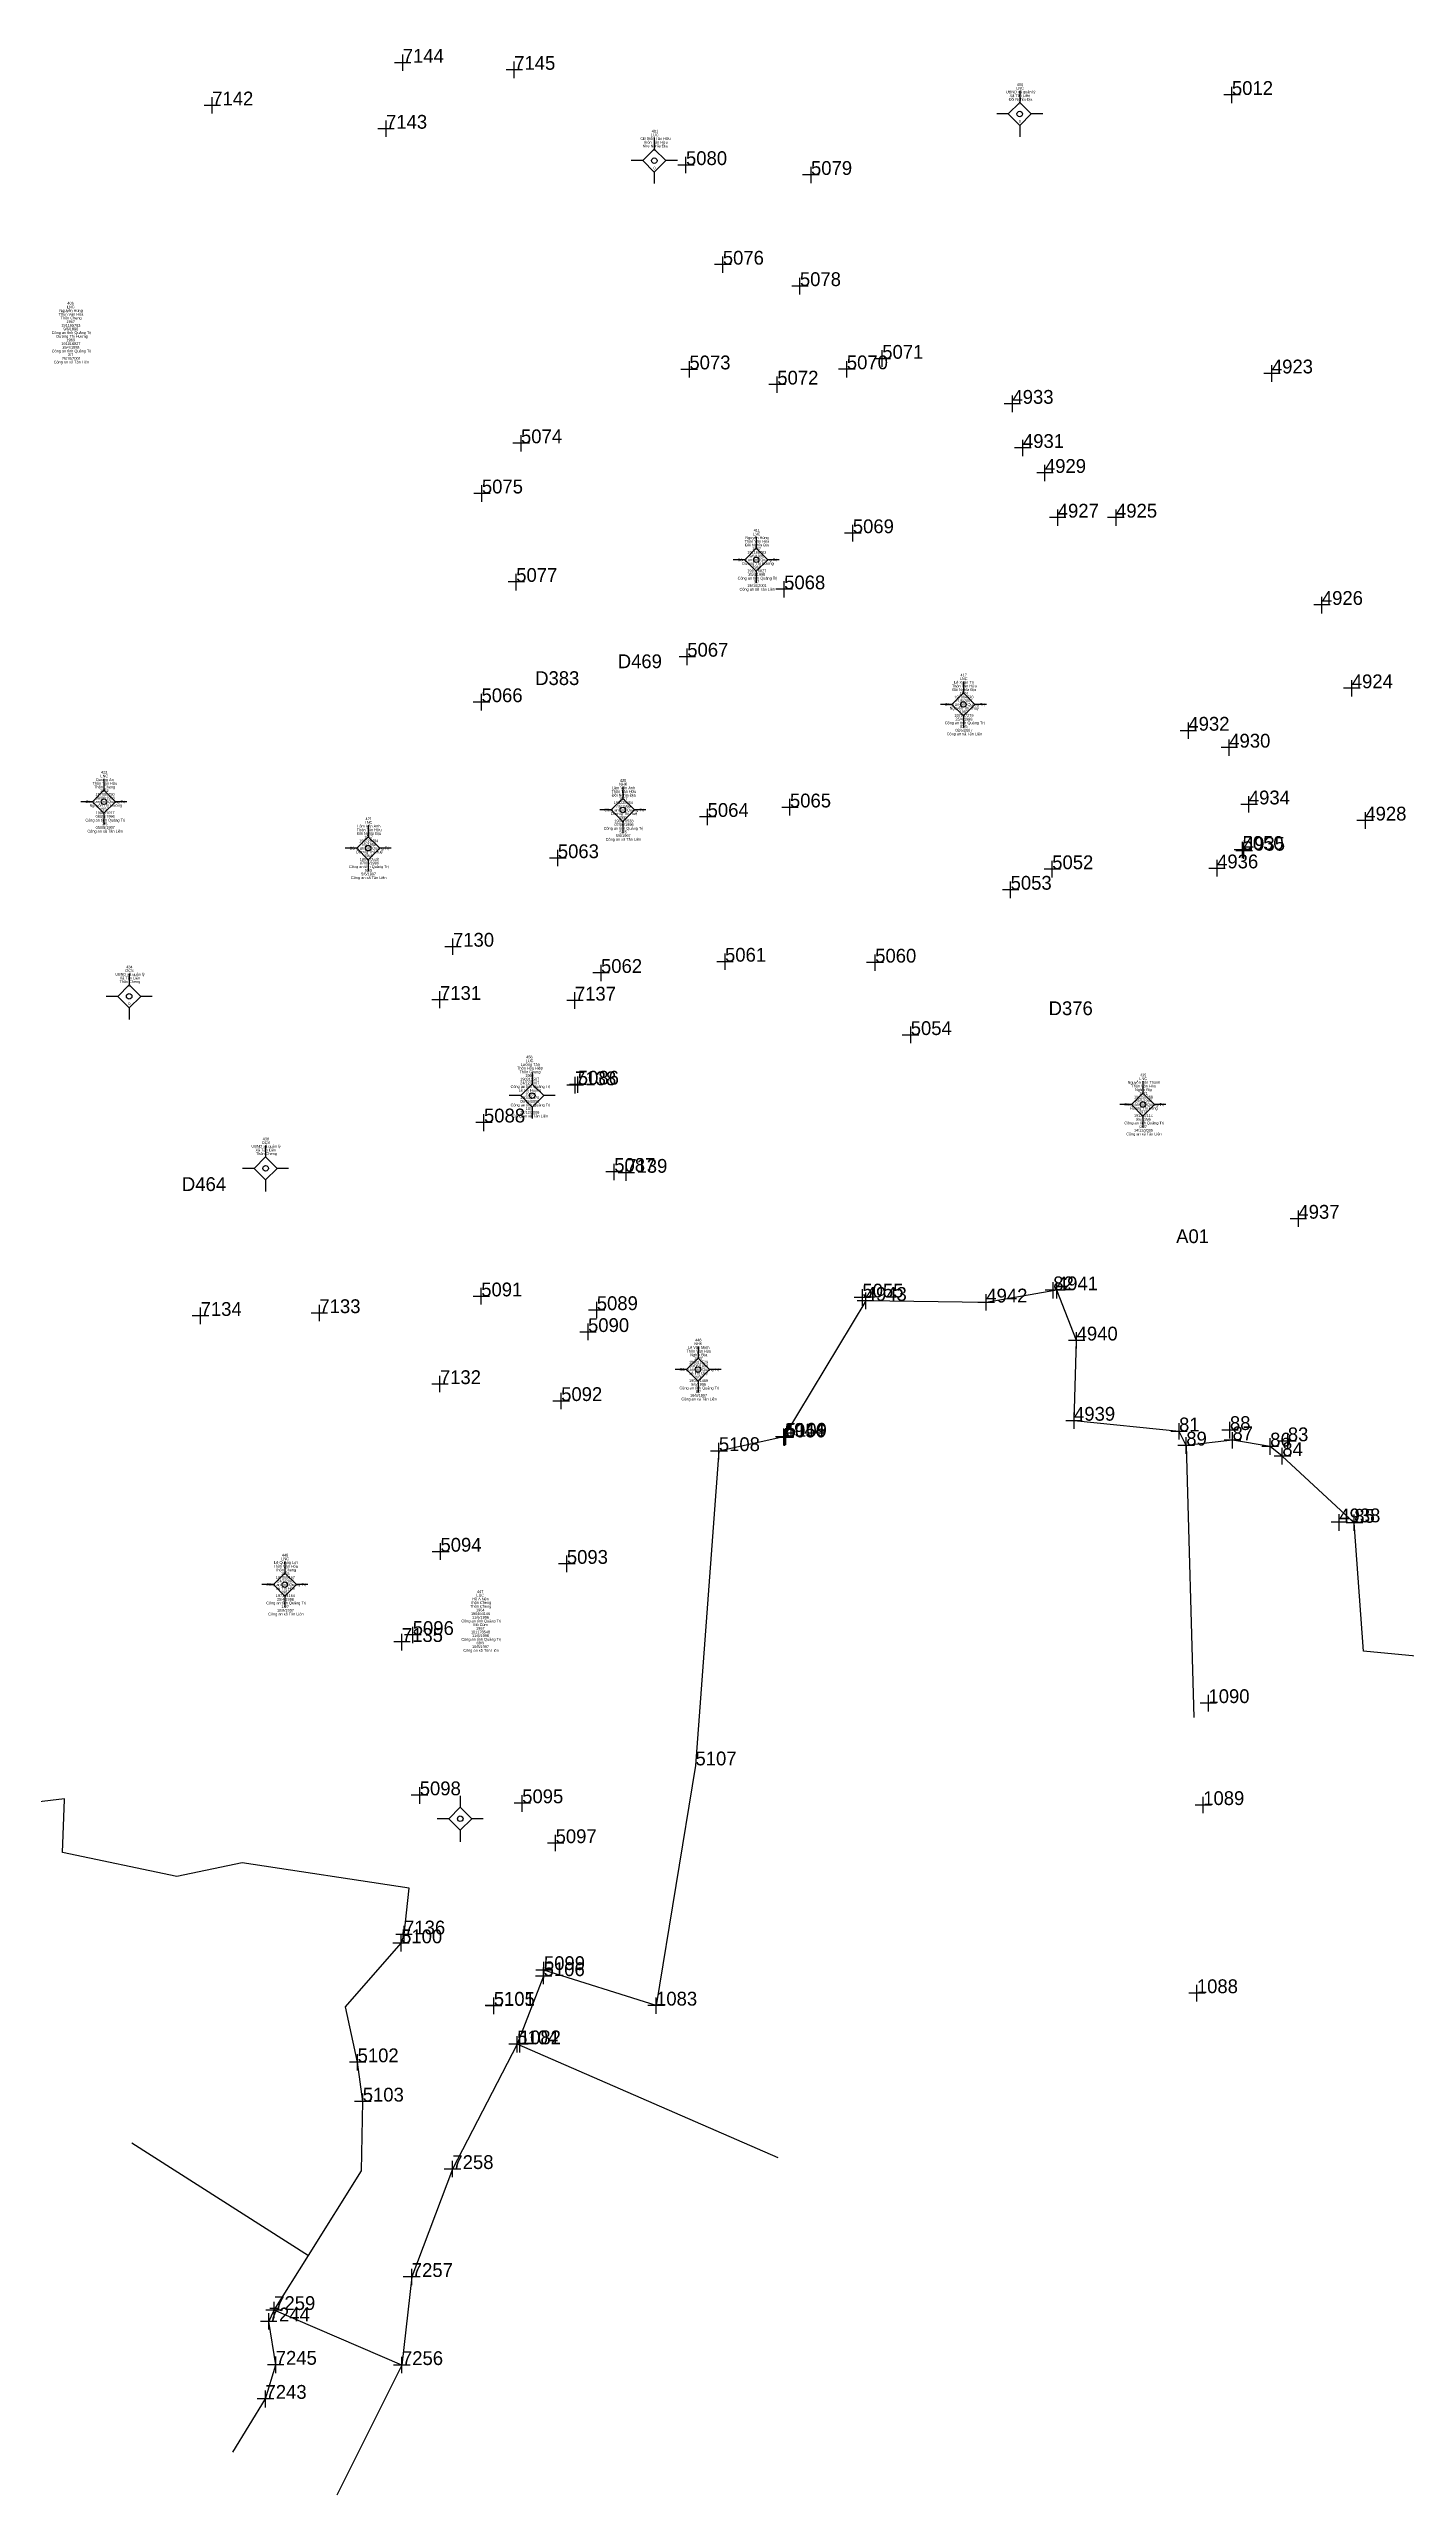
# Model space of a CAD drawing. Extents: x 548949 to 550223, y 1836732 to 1838051.
# Drawn here: x 549618.3 to 549765.7, y 1836910.2 to 1837176 of the extents above; entities that cross this region are included whole.
import ezdxf

# ---------------------------------------------------------------- set-up
doc = ezdxf.new("R2010")
doc.units = 0
for name, color, linetype in [('Level 11', 7, 'Continuous'), ('Level 15', 7, 'Continuous'), ('Level 4', 7, 'Continuous'), ('Level 41', 7, 'Continuous'), ('Level 5', 7, 'Continuous'), ('Level 52', 7, 'Continuous')]:
    doc.layers.add(name, color=color, linetype=linetype)

msp = doc.modelspace()

# ---------------------------------------------------------------- linework, layer by layer
at = {"layer": 'Level 11'}
for p, q in [((549723.77, 1837170.14), (549722.52, 1837168.89)), ((549723.77, 1837171.39), (549723.77, 1837170.14)), ((549725.02, 1837168.89), (549723.77, 1837170.14)), ((549722.52, 1837168.89), (549721.27, 1837168.89)), ((549722.52, 1837168.89), (549723.77, 1837167.64)), ((549723.77, 1837167.64), (549725.02, 1837168.89)), ((549723.77, 1837167.64), (549723.77, 1837166.39)), ((549726.27, 1837168.89), (549725.02, 1837168.89)), ((549684.08, 1837165.07), (549682.83, 1837163.82)), ((549684.08, 1837166.32), (549684.08, 1837165.07)), ((549685.33, 1837163.82), (549684.08, 1837165.07)), ((549682.83, 1837163.82), (549681.58, 1837163.82)), ((549682.83, 1837163.82), (549684.08, 1837162.57)), ((549684.08, 1837162.57), (549685.33, 1837163.82)), ((549684.08, 1837162.57), (549684.08, 1837161.32)), ((549686.58, 1837163.82), (549685.33, 1837163.82)), ((549695.15, 1837122.95), (549695.15, 1837121.7)), ((549693.9, 1837120.45), (549692.65, 1837120.45)), ((549695.15, 1837121.7), (549693.9, 1837120.45)), ((549693.9, 1837120.45), (549695.15, 1837119.2)), ((549696.4, 1837120.45), (549695.15, 1837121.7)), ((549695.15, 1837119.2), (549696.4, 1837120.45)), ((549697.65, 1837120.45), (549696.4, 1837120.45)), ((549695.15, 1837119.2), (549695.15, 1837117.95)), ((549717.65, 1837105.98), (549716.4, 1837104.73)), ((549717.65, 1837107.23), (549717.65, 1837105.98)), ((549718.9, 1837104.73), (549717.65, 1837105.98)), ((549716.4, 1837104.73), (549715.15, 1837104.73)), ((549716.4, 1837104.73), (549717.65, 1837103.48)), ((549717.65, 1837103.48), (549718.9, 1837104.73)), ((549717.65, 1837103.48), (549717.65, 1837102.23)), ((549720.15, 1837104.73), (549718.9, 1837104.73)), ((549624.3, 1837095.41), (549623.05, 1837094.16)), ((549624.3, 1837096.66), (549624.3, 1837095.41)), ((549625.55, 1837094.16), (549624.3, 1837095.41)), ((549680.66, 1837095.77), (549680.66, 1837094.52)), ((549623.05, 1837094.16), (549621.8, 1837094.16)), ((549623.05, 1837094.16), (549624.3, 1837092.91)), ((549624.3, 1837092.91), (549625.55, 1837094.16)), ((549624.3, 1837092.91), (549624.3, 1837091.66)), ((549626.8, 1837094.16), (549625.55, 1837094.16)), ((549679.41, 1837093.27), (549678.16, 1837093.27)), ((549680.66, 1837094.52), (549679.41, 1837093.27)), ((549679.41, 1837093.27), (549680.66, 1837092.02)), ((549681.91, 1837093.27), (549680.66, 1837094.52)), ((549680.66, 1837092.02), (549681.91, 1837093.27)), ((549683.16, 1837093.27), (549681.91, 1837093.27)), ((549653, 1837090.36), (549651.75, 1837089.11)), ((549653, 1837091.61), (549653, 1837090.36)), ((549654.25, 1837089.11), (549653, 1837090.36)), ((549680.66, 1837092.02), (549680.66, 1837090.77)), ((549651.75, 1837089.11), (549650.5, 1837089.11)), ((549651.75, 1837089.11), (549653, 1837087.86)), ((549653, 1837087.86), (549654.25, 1837089.11)), ((549653, 1837087.86), (549653, 1837086.61)), ((549655.5, 1837089.11), (549654.25, 1837089.11)), ((549627.04, 1837074.26), (549625.79, 1837073.01)), ((549627.04, 1837075.51), (549627.04, 1837074.26)), ((549628.29, 1837073.01), (549627.04, 1837074.26)), ((549625.79, 1837073.01), (549624.54, 1837073.01)), ((549625.79, 1837073.01), (549627.04, 1837071.76)), ((549627.04, 1837071.76), (549628.29, 1837073.01)), ((549627.04, 1837071.76), (549627.04, 1837070.51)), ((549629.54, 1837073.01), (549628.29, 1837073.01)), ((549670.82, 1837063.48), (549669.57, 1837062.23)), ((549670.82, 1837064.73), (549670.82, 1837063.48)), ((549672.07, 1837062.23), (549670.82, 1837063.48)), ((549737.15, 1837063.76), (549737.15, 1837062.51)), ((549669.57, 1837062.23), (549668.32, 1837062.23)), ((549669.57, 1837062.23), (549670.82, 1837060.98)), ((549670.82, 1837060.98), (549672.07, 1837062.23)), ((549670.82, 1837060.98), (549670.82, 1837059.73)), ((549673.32, 1837062.23), (549672.07, 1837062.23)), ((549735.9, 1837061.26), (549734.65, 1837061.26)), ((549737.15, 1837062.51), (549735.9, 1837061.26)), ((549735.9, 1837061.26), (549737.15, 1837060.01)), ((549738.4, 1837061.26), (549737.15, 1837062.51)), ((549737.15, 1837060.01), (549738.4, 1837061.26)), ((549739.65, 1837061.26), (549738.4, 1837061.26)), ((549737.15, 1837060.01), (549737.15, 1837058.76)), ((549641.86, 1837055.57), (549640.61, 1837054.32)), ((549641.86, 1837056.82), (549641.86, 1837055.57)), ((549643.11, 1837054.32), (549641.86, 1837055.57)), ((549640.61, 1837054.32), (549639.36, 1837054.32)), ((549640.61, 1837054.32), (549641.86, 1837053.07)), ((549641.86, 1837053.07), (549643.11, 1837054.32)), ((549641.86, 1837053.07), (549641.86, 1837051.82)), ((549644.36, 1837054.32), (549643.11, 1837054.32)), ((549688.83, 1837034.96), (549688.83, 1837033.71)), ((549687.58, 1837032.46), (549686.33, 1837032.46)), ((549688.83, 1837033.71), (549687.58, 1837032.46)), ((549687.58, 1837032.46), (549688.83, 1837031.21)), ((549690.08, 1837032.46), (549688.83, 1837033.71)), ((549688.83, 1837031.21), (549690.08, 1837032.46)), ((549691.33, 1837032.46), (549690.08, 1837032.46)), ((549688.83, 1837031.21), (549688.83, 1837029.96)), ((549643.95, 1837010.34), (549642.7, 1837009.09)), ((549643.95, 1837011.59), (549643.95, 1837010.34)), ((549645.2, 1837009.09), (549643.95, 1837010.34)), ((549642.7, 1837009.09), (549641.45, 1837009.09)), ((549642.7, 1837009.09), (549643.95, 1837007.84)), ((549643.95, 1837007.84), (549645.2, 1837009.09)), ((549643.95, 1837007.84), (549643.95, 1837006.59)), ((549646.45, 1837009.09), (549645.2, 1837009.09)), ((549663, 1836984.9), (549661.75, 1836983.65)), ((549663, 1836986.15), (549663, 1836984.9)), ((549664.25, 1836983.65), (549663, 1836984.9)), ((549661.75, 1836983.65), (549660.5, 1836983.65)), ((549661.75, 1836983.65), (549663, 1836982.4)), ((549663, 1836982.4), (549664.25, 1836983.65)), ((549663, 1836982.4), (549663, 1836981.15)), ((549665.5, 1836983.65), (549664.25, 1836983.65))]:
    msp.add_line(p, q, dxfattribs=at)
for centre in [(549723.77, 1837168.89), (549684.08, 1837163.82), (549695.15, 1837120.45), (549717.65, 1837104.73), (549624.3, 1837094.16), (549680.66, 1837093.27), (549653, 1837089.11), (549627.04, 1837073.01), (549670.82, 1837062.23), (549737.15, 1837061.26), (549641.86, 1837054.32), (549688.83, 1837032.46), (549643.95, 1837009.09), (549663, 1836983.65)]:
    msp.add_circle(centre, 0.3, dxfattribs=at)
at = {"layer": 'Level 4'}
for p, q in [((549656.76, 1837173.57), (549656.76, 1837175.35)), ((549657.65, 1837174.46), (549655.87, 1837174.46)), ((549669.75, 1837173.69), (549667.97, 1837173.69)), ((549668.86, 1837172.8), (549668.86, 1837174.58)), ((549636.95, 1837169.82), (549635.17, 1837169.82)), ((549636.06, 1837168.93), (549636.06, 1837170.71)), ((549747.72, 1837170.96), (549745.93, 1837170.96)), ((549746.82, 1837170.07), (549746.82, 1837171.85)), ((549655.83, 1837167.29), (549654.05, 1837167.29)), ((549654.94, 1837166.4), (549654.94, 1837168.18)), ((549688.41, 1837163.34), (549686.63, 1837163.34)), ((549687.52, 1837162.45), (549687.52, 1837164.23)), ((549701.99, 1837162.27), (549700.18, 1837162.27)), ((549701.1, 1837161.38), (549701.1, 1837163.16)), ((549692.41, 1837152.52), (549690.63, 1837152.52)), ((549691.52, 1837151.63), (549691.52, 1837153.41)), ((549700.78, 1837150.19), (549699, 1837150.19)), ((549699.89, 1837149.26), (549699.89, 1837151.08)), ((549708.84, 1837141.4), (549708.84, 1837143.22)), ((549688.78, 1837141.14), (549686.96, 1837141.14)), ((549687.89, 1837140.25), (549687.89, 1837142.03)), ((549705.88, 1837141.15), (549704.1, 1837141.15)), ((549704.99, 1837140.26), (549704.99, 1837142.04)), ((549709.73, 1837142.29), (549707.95, 1837142.29)), ((549752.05, 1837140.7), (549750.27, 1837140.7)), ((549751.16, 1837139.78), (549751.16, 1837141.59)), ((549698.33, 1837139.49), (549696.52, 1837139.49)), ((549697.44, 1837138.6), (549697.44, 1837140.38)), ((549722.98, 1837136.48), (549722.98, 1837138.29)), ((549723.87, 1837137.4), (549722.09, 1837137.4)), ((549670.52, 1837133.11), (549668.71, 1837133.11)), ((549669.6, 1837132.22), (549669.6, 1837134)), ((549725.01, 1837132.6), (549723.2, 1837132.6)), ((549724.12, 1837131.71), (549724.12, 1837133.49)), ((549727.4, 1837129.89), (549725.61, 1837129.89)), ((549726.51, 1837129), (549726.51, 1837130.78)), ((549666.24, 1837127.66), (549664.46, 1837127.66)), ((549665.35, 1837126.74), (549665.35, 1837128.55)), ((549728.79, 1837125.03), (549727.01, 1837125.03)), ((549727.9, 1837124.14), (549727.9, 1837125.92)), ((549735.12, 1837125.03), (549733.3, 1837125.03)), ((549734.23, 1837124.14), (549734.23, 1837125.92)), ((549706.53, 1837123.34), (549704.75, 1837123.34)), ((549705.64, 1837122.45), (549705.64, 1837124.23)), ((549669.97, 1837118.05), (549668.19, 1837118.05)), ((549669.08, 1837117.12), (549669.08, 1837118.94)), ((549699.1, 1837117.24), (549697.29, 1837117.24)), ((549698.18, 1837116.35), (549698.18, 1837118.13)), ((549757.48, 1837115.55), (549755.7, 1837115.55)), ((549756.59, 1837114.62), (549756.59, 1837116.44)), ((549688.55, 1837109.92), (549686.77, 1837109.92)), ((549687.66, 1837109), (549687.66, 1837110.81)), ((549760.73, 1837106.49), (549758.95, 1837106.49)), ((549759.84, 1837105.6), (549759.84, 1837107.38)), ((549666.2, 1837104.98), (549664.42, 1837104.98)), ((549665.31, 1837104.09), (549665.31, 1837105.87)), ((549742.98, 1837101.88), (549741.2, 1837101.88)), ((549742.09, 1837100.99), (549742.09, 1837102.77)), ((549746.53, 1837099.15), (549746.53, 1837100.93)), ((549747.42, 1837100.04), (549745.64, 1837100.04)), ((549689.87, 1837091.62), (549689.87, 1837093.4)), ((549699.7, 1837093.54), (549697.92, 1837093.54)), ((549698.81, 1837092.65), (549698.81, 1837094.47)), ((549749.58, 1837093.87), (549747.77, 1837093.87)), ((549748.66, 1837092.98), (549748.66, 1837094.77)), ((549761.31, 1837091.23), (549761.31, 1837093.02)), ((549690.76, 1837092.51), (549688.98, 1837092.51)), ((549762.2, 1837092.12), (549760.38, 1837092.12)), ((549674.49, 1837088.03), (549672.71, 1837088.03)), ((549673.6, 1837087.14), (549673.6, 1837088.92)), ((549727.3, 1837085.94), (549727.3, 1837087.72)), ((549745.21, 1837086.03), (549745.21, 1837087.84)), ((549748.86, 1837088.93), (549747.08, 1837088.93)), ((549749.04, 1837088.84), (549747.23, 1837088.84)), ((549747.97, 1837088.04), (549747.97, 1837089.82)), ((549748.12, 1837087.95), (549748.12, 1837089.73)), ((549722.78, 1837083.68), (549722.78, 1837085.49)), ((549728.19, 1837086.83), (549726.41, 1837086.83)), ((549746.1, 1837086.92), (549744.32, 1837086.92)), ((549723.68, 1837084.6), (549721.89, 1837084.6)), ((549663.1, 1837078.41), (549661.32, 1837078.41)), ((549662.21, 1837077.52), (549662.21, 1837079.3)), ((549692.65, 1837076.78), (549690.86, 1837076.78)), ((549691.76, 1837075.89), (549691.76, 1837077.67)), ((549708.07, 1837075.79), (549708.07, 1837077.57)), ((549679.18, 1837075.56), (549677.4, 1837075.56)), ((549678.29, 1837074.67), (549678.29, 1837076.45)), ((549708.96, 1837076.68), (549707.14, 1837076.68)), ((549661.69, 1837072.63), (549659.91, 1837072.63)), ((549660.8, 1837071.74), (549660.8, 1837073.56)), ((549676.34, 1837072.55), (549674.56, 1837072.55)), ((549675.45, 1837071.66), (549675.45, 1837073.48)), ((549712.82, 1837068.81), (549711, 1837068.81)), ((549711.93, 1837067.92), (549711.93, 1837069.74)), ((549676.66, 1837063.42), (549674.88, 1837063.42)), ((549675.48, 1837062.46), (549675.48, 1837064.28)), ((549675.77, 1837062.53), (549675.77, 1837064.31)), ((549676.37, 1837063.35), (549674.59, 1837063.35)), ((549666.47, 1837059.31), (549664.69, 1837059.31)), ((549665.58, 1837058.38), (549665.58, 1837060.2)), ((549680.62, 1837053.94), (549678.8, 1837053.94)), ((549679.73, 1837053.05), (549679.73, 1837054.83)), ((549681.92, 1837053.84), (549680.14, 1837053.84)), ((549681.03, 1837052.95), (549681.03, 1837054.73)), ((549754.93, 1837048.85), (549753.15, 1837048.85)), ((549754.04, 1837047.96), (549754.04, 1837049.74)), ((549647.7, 1837037.7), (549647.7, 1837039.49)), ((549666.17, 1837040.41), (549664.39, 1837040.41)), ((549665.28, 1837039.52), (549665.28, 1837041.34)), ((549677.83, 1837038.03), (549677.83, 1837039.81)), ((549707.57, 1837040.29), (549705.79, 1837040.29)), ((549707.93, 1837039.92), (549706.12, 1837039.92)), ((549706.68, 1837039.4), (549706.68, 1837041.18)), ((549707.04, 1837039.03), (549707.04, 1837040.84)), ((549721.03, 1837039.75), (549719.22, 1837039.75)), ((549720.14, 1837038.86), (549720.14, 1837040.64)), ((549728.3, 1837041.08), (549726.52, 1837041.08)), ((549728.7, 1837041.07), (549726.88, 1837041.07)), ((549727.41, 1837040.19), (549727.41, 1837041.97)), ((549727.81, 1837040.18), (549727.81, 1837042)), ((549635.69, 1837038.29), (549633.88, 1837038.29)), ((549634.8, 1837037.4), (549634.8, 1837039.22)), ((549648.59, 1837038.59), (549646.81, 1837038.59)), ((549676.88, 1837035.65), (549676.88, 1837037.47)), ((549678.72, 1837038.92), (549676.94, 1837038.92)), ((549677.77, 1837036.54), (549675.99, 1837036.54)), ((549730.84, 1837035.62), (549729.06, 1837035.62)), ((549729.95, 1837034.73), (549729.95, 1837036.51)), ((549660.79, 1837029.99), (549660.79, 1837031.77)), ((549661.68, 1837030.88), (549659.9, 1837030.88)), ((549674.85, 1837029.04), (549673.07, 1837029.04)), ((549673.96, 1837028.15), (549673.96, 1837029.93)), ((549730.56, 1837026.9), (549728.78, 1837026.9)), ((549729.67, 1837026.01), (549729.67, 1837027.79)), ((549741.08, 1837024.85), (549741.08, 1837026.63)), ((549746.6, 1837024.96), (549746.6, 1837026.78)), ((549692.02, 1837023.6), (549690.2, 1837023.6)), ((549691.09, 1837022.68), (549691.09, 1837024.49)), ((549699.04, 1837025.15), (549697.26, 1837025.15)), ((549699.18, 1837025.09), (549697.36, 1837025.09)), ((549699.25, 1837025.16), (549697.44, 1837025.16)), ((549698.15, 1837024.22), (549698.15, 1837026.04)), ((549698.25, 1837024.16), (549698.25, 1837025.98)), ((549698.36, 1837024.27), (549698.36, 1837026.08)), ((549741.97, 1837025.74), (549740.19, 1837025.74)), ((549742.75, 1837024.21), (549740.94, 1837024.21)), ((549741.86, 1837023.32), (549741.86, 1837025.1)), ((549747.49, 1837025.89), (549745.71, 1837025.89)), ((549747.77, 1837024.78), (549745.99, 1837024.78)), ((549746.88, 1837023.89), (549746.88, 1837025.67)), ((549751.86, 1837024.1), (549750.08, 1837024.1)), ((549750.97, 1837023.18), (549750.97, 1837024.99)), ((549753.78, 1837024.67), (549751.96, 1837024.67)), ((549752.29, 1837022.14), (549752.29, 1837023.95)), ((549752.89, 1837023.78), (549752.89, 1837025.56)), ((549753.22, 1837023.06), (549751.4, 1837023.06)), ((549759.37, 1837015.86), (549757.59, 1837015.86)), ((549758.48, 1837014.94), (549758.48, 1837016.75)), ((549761.04, 1837015.81), (549759.22, 1837015.81)), ((549760.11, 1837014.92), (549760.11, 1837016.7)), ((549660.85, 1837011.78), (549660.85, 1837013.6)), ((549661.78, 1837012.67), (549659.96, 1837012.67)), ((549675.47, 1837011.35), (549673.66, 1837011.35)), ((549674.58, 1837010.46), (549674.58, 1837012.24)), ((549657.55, 1837002.86), (549655.77, 1837002.86)), ((549656.66, 1837001.94), (549656.66, 1837003.75)), ((549658.76, 1837003.62), (549656.95, 1837003.62)), ((549657.84, 1837002.73), (549657.84, 1837004.51)), ((549744.27, 1836995.3), (549744.27, 1836997.11)), ((549745.16, 1836996.22), (549743.38, 1836996.22)), ((549658.6, 1836985.28), (549658.6, 1836987.09)), ((549659.49, 1836986.2), (549657.68, 1836986.2)), ((549670.62, 1836985.34), (549668.84, 1836985.34)), ((549669.73, 1836984.41), (549669.73, 1836986.23)), ((549744.59, 1836985.14), (549742.81, 1836985.14)), ((549743.7, 1836984.25), (549743.7, 1836986.03)), ((549673.36, 1836980.11), (549673.36, 1836981.89)), ((549674.25, 1836981), (549672.47, 1836981)), ((549657.79, 1836971.08), (549656.01, 1836971.08)), ((549656.58, 1836969.23), (549656.58, 1836971.01)), ((549656.9, 1836970.19), (549656.9, 1836972)), ((549657.47, 1836970.12), (549655.69, 1836970.12)), ((549672.09, 1836966.32), (549672.09, 1836968.1)), ((549672.95, 1836966.55), (549671.17, 1836966.55)), ((549672.98, 1836967.21), (549671.2, 1836967.21)), ((549672.06, 1836965.66), (549672.06, 1836967.48)), ((549743.01, 1836963.78), (549743.01, 1836965.59)), ((549667.53, 1836963.34), (549665.72, 1836963.34)), ((549667.53, 1836963.32), (549665.75, 1836963.32)), ((549666.64, 1836962.45), (549666.64, 1836964.23)), ((549666.64, 1836962.43), (549666.64, 1836964.21)), ((549685.2, 1836963.35), (549683.38, 1836963.35)), ((549684.27, 1836962.46), (549684.27, 1836964.24)), ((549743.9, 1836964.7), (549742.12, 1836964.7)), ((549669.18, 1836958.25), (549669.18, 1836960.03)), ((549669.47, 1836958.25), (549669.47, 1836960.06)), ((549652.74, 1836957.19), (549650.96, 1836957.19)), ((549651.85, 1836956.3), (549651.85, 1836958.08)), ((549670.07, 1836959.14), (549668.29, 1836959.14)), ((549670.36, 1836959.14), (549668.58, 1836959.14)), ((549653.34, 1836952.92), (549651.52, 1836952.92)), ((549652.41, 1836952.03), (549652.41, 1836953.81)), ((549662.15, 1836944.7), (549662.15, 1836946.48)), ((549663.08, 1836945.59), (549661.26, 1836945.59)), ((549658.63, 1836933.86), (549656.81, 1836933.86)), ((549657.74, 1836932.97), (549657.74, 1836934.75)), ((549642.79, 1836929.38), (549642.79, 1836931.16)), ((549643.09, 1836929.03), (549641.31, 1836929.03)), ((549643.68, 1836930.27), (549641.9, 1836930.27)), ((549642.2, 1836928.14), (549642.2, 1836929.92)), ((549642.96, 1836923.4), (549642.96, 1836925.21)), ((549643.85, 1836924.32), (549642.07, 1836924.32)), ((549657.56, 1836924.29), (549655.74, 1836924.29)), ((549656.67, 1836923.4), (549656.67, 1836925.18)), ((549642.74, 1836920.62), (549640.96, 1836920.62)), ((549641.85, 1836919.69), (549641.85, 1836921.51))]:
    msp.add_line(p, q, dxfattribs=at)
at = {"layer": 'Level 41'}
for p, q in [((549741.86, 1837024.21), (549742.68, 1836994.66)), ((549697.53, 1836946.8), (549669.18, 1836959.14)), ((549627.33, 1836948.44), (549646.51, 1836936.2)), ((549656.67, 1836924.29), (549649.58, 1836910.16))]:
    msp.add_line(p, q, dxfattribs=at)
msp.add_lwpolyline([(549638.31, 1836914.82), (549641.85, 1836920.62), (549642.96, 1836924.32), (549642.2, 1836929.03), (549642.79, 1836930.27)], dxfattribs=at)
at = {"layer": 'Level 52'}
for p, q in [((549619.8, 1836979.98), (549620.03, 1836985.75)), ((549620.03, 1836985.75), (549620.03, 1836985.81)), ((549632.21, 1836977.39), (549619.8, 1836979.98)), ((549639.32, 1836978.87), (549632.21, 1836977.39)), ((549657.47, 1836976.12), (549639.32, 1836978.87)), ((549642.79, 1836930.27), (549646.51, 1836936.2)), ((549656.67, 1836924.29), (549642.79, 1836930.27))]:
    msp.add_line(p, q, dxfattribs=at)
for points in [[(549707.04, 1837039.92), (549698.15, 1837025.15), (549691.09, 1837023.6), (549688.55, 1836989.45), (549684.27, 1836963.35), (549672.09, 1836967.21)], [(549741.86, 1837024.21), (549741.08, 1837025.74), (549729.67, 1837026.9), (549729.95, 1837035.62), (549727.81, 1837041.07), (549720.14, 1837039.75), (549707.04, 1837039.92)], [(549752.29, 1837023.06), (549750.97, 1837024.1), (549746.88, 1837024.78), (549741.86, 1837024.21)], [(549809.59, 1837011.05), (549810.89, 1836997.11), (549761.11, 1837001.85), (549760.11, 1837015.81), (549752.29, 1837023.06)], [(549620.03, 1836985.81), (549610.57, 1836984.68), (549581.01, 1836993.16), (549573.84, 1836998.87), (549576.2, 1837004.13), (549574.97, 1837011.09), (549568.33, 1837014.96)], [(549656.58, 1836970.12), (549656.9, 1836971.08), (549657.47, 1836976.12)], [(549651.85, 1836957.19), (549650.54, 1836963.23), (549656.58, 1836970.12)], [(549672.09, 1836967.21), (549672.06, 1836966.55), (549669.18, 1836959.14)], [(549646.51, 1836936.2), (549652.27, 1836945.4), (549652.41, 1836952.92), (549651.85, 1836957.19)], [(549669.18, 1836959.14), (549662.15, 1836945.59), (549657.74, 1836933.86), (549656.67, 1836924.29)]]:
    msp.add_lwpolyline(points, dxfattribs=at)

# ---------------------------------------------------------------- texts
at = {"layer": 'Level 15'}
for s, p in [(' UBND xã quản lý ', (549722.17, 1837171.14)), ('Đồi Nghĩa Địa', (549722.57, 1837170.34)), ('Xã Tân Liên ', (549722.67, 1837170.74)), ('LNC', (549723.39, 1837171.54)), ('400', (549723.45, 1837171.94)), ('0', (549723.67, 1837169.94)), ('401', (549683.79, 1837166.87)), ('0', (549723.67, 1837167.94)), ('CĐ thôn Tân Hữu', (549682.57, 1837166.07)), ('Thôn Tân Hữu', (549682.84, 1837165.67)), ('Khe Nghĩa Địa', (549682.82, 1837165.27)), ('LUC', (549683.7, 1837166.47)), ('0', (549683.98, 1837164.87)), ('0', (549683.98, 1837162.87)), ('406', (549620.33, 1837148.18)), ('Thôn Vân Hòa', (549619.39, 1837146.98)), ('Nguyễn Hùng', (549619.47, 1837147.38)), ('Thôn Cheng', (549619.59, 1837146.58)), ('191165783', (549619.67, 1837145.78)), ('1967', (549620.23, 1837146.18)), ('LNC', (549620.27, 1837147.78)), ('Công an tỉnh Quảng Trị', (549618.63, 1837144.98)), ('Công an tỉnh Quảng Trị', (549618.63, 1837142.98)), ('Dương Thị Hương', (549619.13, 1837144.58)), ('191016827', (549619.67, 1837143.78)), ('25/4/1998', (549619.79, 1837143.38)), ('9/6/1996', (549619.9, 1837145.38)), ('1969', (549620.23, 1837144.18)), ('Công an xã Tân Liên', (549618.84, 1837141.78)), ('26/10/2001', (549619.71, 1837142.18)), ('3/7', (549620.39, 1837142.58)), ('Thôn Vân Hòa', (549693.89, 1837122.3)), ('Đồi Nghĩa Địa', (549693.95, 1837121.9)), ('Nguyễn Hùng', (549693.97, 1837122.7)), ('LNC', (549694.77, 1837123.1)), ('411', (549694.86, 1837123.5)), ('Công an tỉnh Quảng Trị', (549693.13, 1837120.3)), ('Dương Thị Hương', (549693.63, 1837119.9)), ('191165783', (549694.17, 1837121.1)), ('191016827', (549694.17, 1837119.1)), ('9/6/1996', (549694.4, 1837120.7)), ('1967', (549694.73, 1837121.5)), ('1969', (549694.73, 1837119.5)), ('Công an tỉnh Quảng Trị', (549693.13, 1837118.3)), ('Công an xã Tân Liên', (549693.34, 1837117.1)), ('26/10/2001', (549694.21, 1837117.5)), ('25/4/1998', (549694.29, 1837118.7)), ('3/7', (549694.89, 1837117.9)), ('Thôn Tân Hữu', (549716.41, 1837106.58)), ('Đồi Nghĩa Địa', (549716.45, 1837106.18)), ('Lê Xuân Tri', (549716.65, 1837106.98)), ('1974', (549717.23, 1837105.78)), ('LNC', (549717.27, 1837107.38)), ('417', (549717.33, 1837107.78)), ('Công an tỉnh Quảng Trị', (549715.63, 1837104.58)), ('Nguyễn Thị Thủy', (549716.16, 1837104.18)), ('197004530', (549716.67, 1837105.38)), ('197097279', (549716.67, 1837103.38)), ('21/6/2007', (549716.79, 1837104.98)), ('25/4/1998', (549716.79, 1837102.98)), ('1983', (549717.23, 1837103.78)), ('Công an tỉnh Quảng Trị', (549715.63, 1837102.58)), ('Công an xã Tân Liên', (549715.84, 1837101.38)), ('08/5/2007', (549716.79, 1837101.78)), ('83/6', (549717.29, 1837102.18)), ('Thôn Tân Hữu', (549623.06, 1837096.01)), ('Thôn Cheng', (549623.24, 1837095.61)), ('Dương An', (549623.44, 1837096.41)), ('1952', (549623.88, 1837095.21)), ('LNC', (549623.92, 1837096.81)), ('422', (549623.98, 1837097.21)), ('Thôn Tân Hữu', (549679.42, 1837095.12)), ('Lâm Văn Anh', (549679.48, 1837095.52)), ('NHK', (549680.25, 1837095.92)), ('420', (549680.34, 1837096.32)), (' Công an tỉnh Quảng Trị ', (549622.17, 1837094.01)), (' Nguyễn Thị Hường', (549622.62, 1837093.61)), (' 197090750', (549623.27, 1837094.81)), (' 08/06/1996', (549623.28, 1837094.41)), (' 190411017', (549623.27, 1837092.81)), (' 08/06/1996', (549623.28, 1837092.41)), ('1952', (549623.88, 1837093.21)), ('Công an tỉnh Quảng Trị', (549678.64, 1837093.12)), ('Dương Thị Huệ', (549679.35, 1837092.72)), ('Đồi Nghĩa Địa', (549679.46, 1837094.72)), ('190228484', (549679.68, 1837093.92)), ('7/6/1998', (549679.9, 1837093.52)), ('1957', (549680.24, 1837094.32)), (' Công an tỉnh Quảng Trị ', (549622.17, 1837092.01)), (' Công an xã Tân Liên ', (549622.39, 1837090.81)), (' 05/06/1997', (549623.28, 1837091.21)), (' 3/5', (549623.98, 1837091.61)), ('Thôn Tân Hữu', (549651.76, 1837090.96)), ('Đồi Nghĩa Địa', (549651.8, 1837090.56)), ('Lâm Văn Anh', (549651.82, 1837091.36)), ('190228484', (549652.02, 1837089.76)), ('1957', (549652.58, 1837090.16)), ('LNC', (549652.62, 1837091.76)), ('421', (549652.71, 1837092.16)), ('Công an tỉnh Quảng Trị ', (549678.58, 1837091.12)), ('Công an xã Tân Liên ', (549678.8, 1837089.92)), (' 190470538', (549679.63, 1837091.92)), (' 07/06/1996', (549679.64, 1837091.52)), ('5/6/1997', (549679.9, 1837090.32)), ('1958', (549680.24, 1837092.32)), ('52/5', (549680.29, 1837090.72)), ('Công an tỉnh Quảng Trị', (549650.98, 1837088.96)), ('Dương Thị Huệ', (549651.69, 1837088.56)), (' 190470538', (549651.97, 1837087.76)), (' 07/06/1996', (549651.98, 1837087.36)), ('7/6/1998', (549652.24, 1837089.36)), ('1958', (549652.58, 1837088.16)), ('Công an tỉnh Quảng Trị ', (549650.92, 1837086.96)), ('Công an xã Tân Liên ', (549651.14, 1837085.76)), ('5/6/1997', (549652.24, 1837086.16)), ('52/5', (549652.63, 1837086.56)), ('UBND xã quản lý', (549625.54, 1837075.26)), ('Thôn Cheng', (549625.98, 1837074.46)), (' Xã Tân Liên ', (549625.89, 1837074.86)), ('DCS', (549626.64, 1837075.66)), ('434', (549626.72, 1837076.06)), ('0', (549626.94, 1837074.06)), ('0', (549626.94, 1837072.06)), ('LUC', (549670.11, 1837065.86)), ('456', (549670.17, 1837066.26)), ('Thôn Hòa Hiệp', (549669.18, 1837065.06)), ('Thôn Cheng', (549669.43, 1837064.66)), ('24/12/2007', (549669.51, 1837063.46)), ('190311507', (549669.51, 1837063.86)), ('Lương Tân', (549669.57, 1837065.46)), ('1960', (549670.07, 1837064.26)), ('Nguyễn Tấn Thanh', (549735.49, 1837063.51)), ('Thôn Vân Hòa', (549735.89, 1837063.11)), ('LNC', (549736.77, 1837063.91)), ('435', (549736.83, 1837064.31)), ('Công an tỉnh Quảng Trị', (549668.47, 1837063.06)), ('Công an tỉnh Quảng Trị', (549668.47, 1837061.06)), ('Lê Thị Huyền', (549669.33, 1837062.66)), ('190311470', (549669.51, 1837061.86)), ('08/06/1996', (549669.52, 1837061.46)), ('1963', (549670.07, 1837062.26)), ('10/4', (549670.12, 1837060.66)), ('Công an tỉnh Quảng Trị', (549735.13, 1837061.11)), ('Hoàng Thị Bông', (549735.75, 1837060.71)), ('191292068', (549736.17, 1837061.91)), ('29/5/1994', (549736.29, 1837061.51)), ('Nghĩa Địa', (549736.3, 1837062.71)), ('1971', (549736.75, 1837062.31)), ('Công an xã Tân Liên', (549668.68, 1837059.86)), ('22/12/2006', (549669.52, 1837060.26)), ('Công an tỉnh Quảng Trị', (549735.13, 1837059.11)), ('Công an xã Tân Liên', (549735.34, 1837057.91)), ('191292114', (549736.17, 1837059.91)), ('14/12/2005', (549736.17, 1837058.31)), ('9/6/1996', (549736.4, 1837059.51)), ('1974', (549736.73, 1837060.31)), ('04/7', (549736.78, 1837058.71)), ('UBND xã quản lý ', (549640.32, 1837056.57)), ('Xã Tân Liên ', (549640.76, 1837056.17)), ('Thôn Cheng', (549640.8, 1837055.77)), ('DCS', (549641.46, 1837056.97)), ('439', (549641.54, 1837057.37)), ('Thôn Vân Hòa', (549687.57, 1837034.31)), ('Lê Văn Minh', (549687.74, 1837034.71)), ('Nghĩa Địa', (549687.98, 1837033.91)), ('NHK', (549688.42, 1837035.11)), ('446', (549688.51, 1837035.51)), ('Công an tỉnh Quảng Trị', (549686.81, 1837032.31)), ('190311529', (549687.85, 1837033.11)), ('10/06/1996', (549687.86, 1837032.71)), ('Lê Thị Quy', (549687.87, 1837031.91)), ('1937', (549688.41, 1837033.51)), ('1936', (549688.41, 1837031.51)), ('Công an tỉnh Quảng Trị', (549686.81, 1837030.31)), ('Công an xã Tân Liên', (549687.02, 1837029.11)), ('190311469', (549687.85, 1837031.11)), ('16/8/1997', (549687.97, 1837029.51)), ('9/6/1996', (549688.08, 1837030.71)), ('8/7', (549688.57, 1837029.91)), ('Thôn Vân Hòa', (549642.69, 1837010.94)), ('Lê Quang Lợi', (549642.79, 1837011.34)), ('Thôn Cheng', (549642.89, 1837010.54)), ('1965', (549643.53, 1837010.14)), ('LNC', (549643.57, 1837011.74)), ('448', (549643.63, 1837012.14)), ('Công an tỉnh Quảng Trị', (549641.93, 1837008.94)), ('197089167', (549642.97, 1837009.74)), ('197104164', (549642.97, 1837007.74)), ('Lê Thị Hóa', (549643, 1837008.54)), ('25/4/1998', (549643.09, 1837007.34)), ('24/7/2001', (549643.11, 1837009.34)), ('1967', (549643.53, 1837008.14)), ('Hồ A Nên', (549664.3, 1837007.39)), ('LUC', (549664.76, 1837007.79)), ('447', (549664.82, 1837008.19)), ('Công an tỉnh Quảng Trị', (549641.93, 1837006.94)), ('Công an xã Tân Liên', (549642.14, 1837005.74)), ('10/8/1997', (549643.09, 1837006.14)), ('14/7', (549643.58, 1837006.54)), ('Công an tỉnh Quảng Trị', (549663.12, 1837004.99)), ('Thôn Cheng', (549664.08, 1837006.99)), ('Thôn Cheng', (549664.08, 1837006.59)), ('190464145', (549664.16, 1837005.79)), ('11/6/1996', (549664.28, 1837005.39)), ('1964', (549664.72, 1837006.19)), ('Công an tỉnh Quảng Trị', (549663.12, 1837002.99)), ('191178548', (549664.16, 1837003.79)), ('11/6/1996', (549664.28, 1837003.39)), ('10/8/1997', (549664.28, 1837002.19)), ('Mó Cúm', (549664.42, 1837004.59)), ('1967', (549664.72, 1837004.19)), ('68/9', (549664.77, 1837002.59)), ('Công an xã Tân Liên', (549663.33, 1837001.79))]:
    msp.add_text(s, height=0.3, dxfattribs=at).set_placement(p)
at = {"layer": 'Level 5'}
for s, p in [('7144', (549656.76, 1837174.46)), ('7145', (549668.86, 1837173.69)), ('5012', (549746.82, 1837170.96)), ('7142', (549636.06, 1837169.82)), ('7143', (549654.94, 1837167.29)), ('5080', (549687.52, 1837163.34)), ('5079', (549701.1, 1837162.27)), ('5076', (549691.52, 1837152.52)), ('5078', (549699.89, 1837150.19)), ('5071', (549708.84, 1837142.29)), ('5073', (549687.89, 1837141.14)), ('5072', (549697.44, 1837139.49)), ('5070', (549704.99, 1837141.15)), ('4923', (549751.16, 1837140.7)), ('4933', (549722.98, 1837137.4)), ('5074', (549669.6, 1837133.11)), ('4931', (549724.12, 1837132.6)), ('4929', (549726.51, 1837129.89)), ('5075', (549665.35, 1837127.66)), ('5069', (549705.64, 1837123.34)), ('4927', (549727.9, 1837125.03)), ('4925', (549734.23, 1837125.03)), ('5077', (549669.08, 1837118.05)), ('5068', (549698.18, 1837117.24)), ('4926', (549756.59, 1837115.55)), ('5067', (549687.66, 1837109.92)), ('D469 ', (549680.11, 1837108.67)), ('5066', (549665.31, 1837104.98)), ('D383 ', (549671.14, 1837106.84)), ('4924', (549759.84, 1837106.49)), ('4932', (549742.09, 1837101.88)), ('4930', (549746.53, 1837100.04)), ('4934', (549748.66, 1837093.87)), ('5064', (549689.87, 1837092.51)), ('5065', (549698.81, 1837093.54)), ('4928', (549761.31, 1837092.12)), ('5050', (549747.97, 1837088.93)), ('4935', (549748.12, 1837088.84)), ('5063', (549673.6, 1837088.03)), ('5052', (549727.3, 1837086.83)), ('4936', (549745.21, 1837086.92)), ('5053', (549722.78, 1837084.6)), ('7130', (549662.21, 1837078.41)), ('5062', (549678.29, 1837075.56)), ('5061', (549691.76, 1837076.78)), ('5060', (549708.07, 1837076.68)), ('7131', (549660.8, 1837072.63)), ('7137', (549675.45, 1837072.55)), ('D376 ', (549726.91, 1837070.97)), ('5054', (549711.93, 1837068.81)), ('7138', (549675.48, 1837063.35)), ('5086', (549675.77, 1837063.42)), ('5088', (549665.58, 1837059.31)), ('5087', (549679.73, 1837053.94)), ('D464 ', (549632.77, 1837051.86)), ('7139', (549681.03, 1837053.84)), ('4937', (549754.04, 1837048.85)), ('A01 ', (549740.76, 1837046.2)), ('82', (549727.41, 1837041.08)), ('4941', (549727.81, 1837041.07)), ('7134', (549634.8, 1837038.29)), ('7133', (549647.7, 1837038.59)), ('5091', (549665.28, 1837040.41)), ('5089', (549677.83, 1837038.92)), ('5055', (549706.68, 1837040.29)), ('4943', (549707.04, 1837039.92)), ('4942', (549720.14, 1837039.75)), ('5090', (549676.88, 1837036.54)), ('4940', (549729.95, 1837035.62)), ('7132', (549660.79, 1837030.88)), ('5092', (549673.96, 1837029.04)), ('4944', (549698.15, 1837025.15)), ('5056', (549698.25, 1837025.09)), ('5109', (549698.36, 1837025.16)), ('4939', (549729.67, 1837026.9)), ('81', (549741.08, 1837025.74)), ('88', (549746.6, 1837025.89)), ('87', (549746.88, 1837024.78)), ('5108', (549691.09, 1837023.6)), ('89', (549741.86, 1837024.21)), ('86', (549750.97, 1837024.1)), ('84', (549752.29, 1837023.06)), ('83', (549752.89, 1837024.67)), ('4938', (549758.48, 1837015.86)), ('85', (549760.11, 1837015.81)), ('5094', (549660.85, 1837012.67)), ('5093', (549674.58, 1837011.35)), ('5096', (549657.84, 1837003.62)), ('7135', (549656.66, 1837002.86)), ('1090', (549744.27, 1836996.22)), ('5107', (549688.55, 1836989.45)), ('5098', (549658.6, 1836986.2)), ('5095', (549669.73, 1836985.34)), ('1089', (549743.7, 1836985.14)), ('5097', (549673.36, 1836981)), ('5100', (549656.58, 1836970.12)), ('7136', (549656.9, 1836971.08)), ('5106', (549672.06, 1836966.55)), ('5099', (549672.09, 1836967.21)), ('1088', (549743.01, 1836964.7)), ('5101', (549666.64, 1836963.34)), ('5105', (549666.64, 1836963.32)), ('1083', (549684.27, 1836963.35)), ('5104', (549669.18, 1836959.14)), ('1082', (549669.47, 1836959.14)), ('5102', (549651.85, 1836957.19)), ('5103', (549652.41, 1836952.92)), ('7258', (549662.15, 1836945.59)), ('7257', (549657.74, 1836933.86)), ('7244', (549642.2, 1836929.03)), ('7259', (549642.79, 1836930.27)), ('7245', (549642.96, 1836924.32)), ('7256', (549656.67, 1836924.29)), ('7243', (549641.85, 1836920.62))]:
    msp.add_text(s, height=1.5, dxfattribs=at).set_placement(p)

doc.saveas('drawing.dxf')
